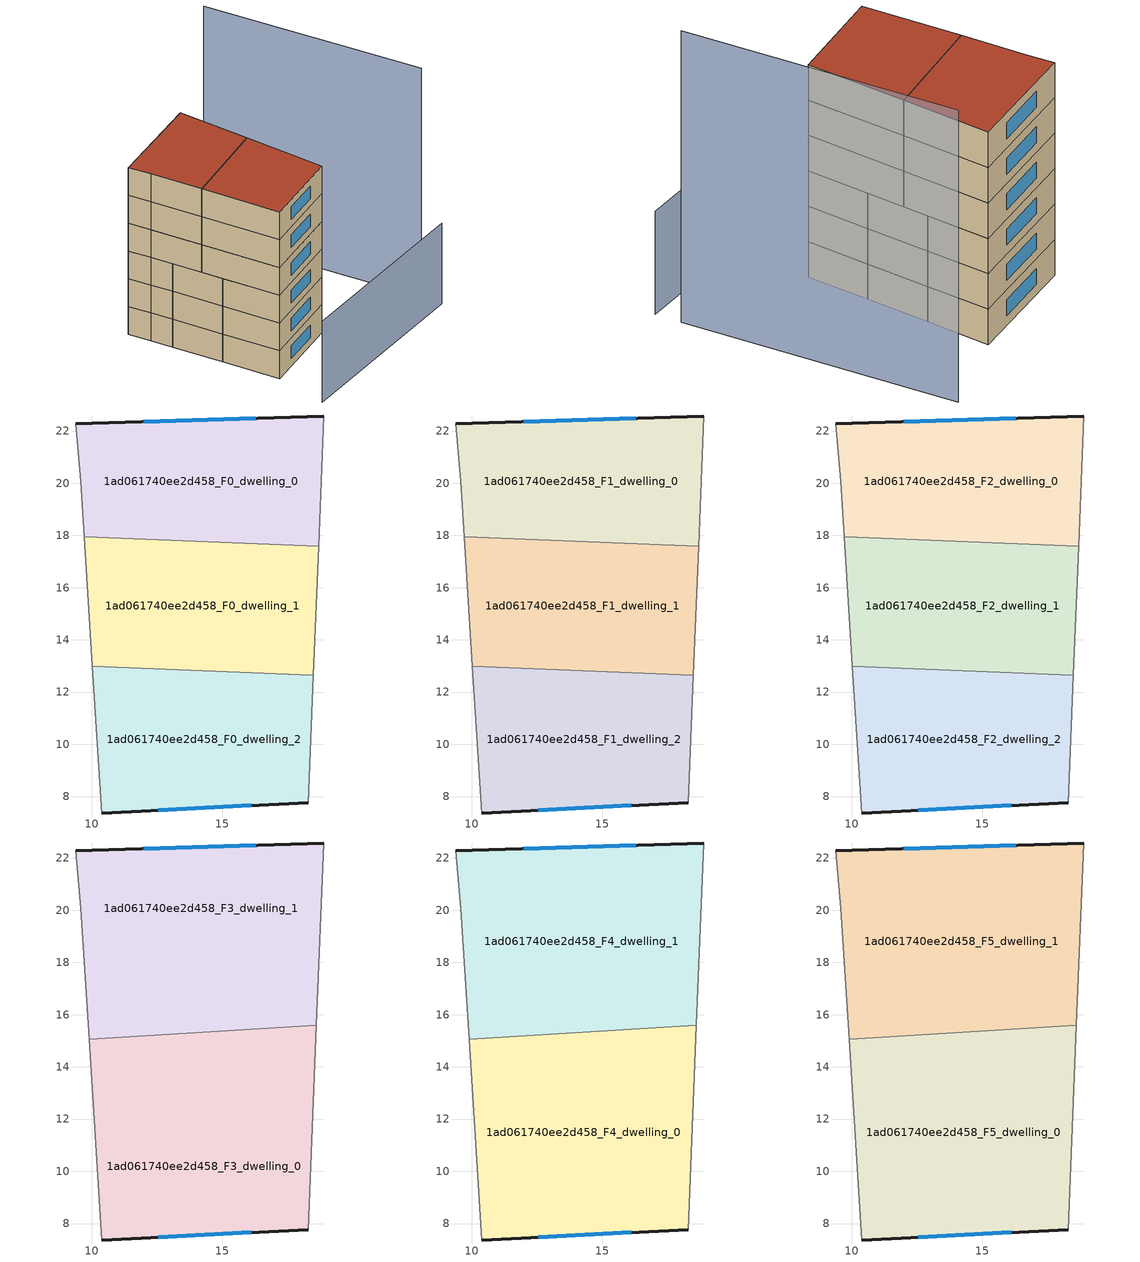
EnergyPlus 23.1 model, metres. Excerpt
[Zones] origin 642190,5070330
1ad061740ee2d458_F0_dwelling_0
 floor ground (EU_floor_Construction): 18.9,22.58 18.69,17.58 9.72,17.94 9.59,20.08 9.39,22.28 z0
 wall outside (EU_wall_Construction): 18.9,22.58 9.39,22.28 z0:3
 wall adiabatic (EU_wall_Construction): 18.69,17.58 18.9,22.58 / 9.39,22.28 9.59,20.08 9.72,17.94 z0:3
 wall to 1ad061740ee2d458_F0_dwelling_1 (EU_wall_Construction): 9.72,17.94 18.69,17.58 z0:3
 window (EU_Window_Construction): 16.28,22.49 12.01,22.36 z0.83:2.17
1ad061740ee2d458_F0_dwelling_1
 floor ground (EU_floor_Construction): 18.69,17.58 18.49,12.65 10.03,13 9.72,17.94 z0
 wall adiabatic (EU_wall_Construction): 18.49,12.65 18.69,17.58 / 9.72,17.94 10.03,13 z0:3
 wall to 1ad061740ee2d458_F0_dwelling_2 (EU_wall_Construction): 10.03,13 18.49,12.65 z0:3
1ad061740ee2d458_F0_dwelling_2
 floor ground (EU_floor_Construction): 18.49,12.65 18.29,7.77 10.39,7.37 10.03,13 z0
 wall outside (EU_wall_Construction): 10.39,7.37 18.29,7.77 z0:3
 wall adiabatic (EU_wall_Construction): 18.29,7.77 18.49,12.65 / 10.03,13 10.39,7.37 z0:3
 window (EU_Window_Construction): 12.56,7.48 16.12,7.66 z0.83:2.17
1ad061740ee2d458_F1_dwelling_0
 floor to 1ad061740ee2d458_F0_dwelling_0 (EU_floor_Construction): 18.9,22.58 18.69,17.58 9.72,17.94 9.59,20.08 9.39,22.28 z3
 wall outside (EU_wall_Construction): 18.9,22.58 9.39,22.28 z3:6
 wall adiabatic (EU_wall_Construction): 18.69,17.58 18.9,22.58 / 9.39,22.28 9.59,20.08 9.72,17.94 z3:6
 wall to 1ad061740ee2d458_F1_dwelling_1 (EU_wall_Construction): 9.72,17.94 18.69,17.58 z3:6
 window (EU_Window_Construction): 16.28,22.49 12.01,22.36 z3.83:5.17
1ad061740ee2d458_F1_dwelling_1
 floor to 1ad061740ee2d458_F0_dwelling_1 (EU_floor_Construction): 18.69,17.58 18.49,12.65 10.03,13 9.72,17.94 z3
 wall adiabatic (EU_wall_Construction): 18.49,12.65 18.69,17.58 / 9.72,17.94 10.03,13 z3:6
 wall to 1ad061740ee2d458_F1_dwelling_2 (EU_wall_Construction): 10.03,13 18.49,12.65 z3:6
1ad061740ee2d458_F1_dwelling_2
 floor to 1ad061740ee2d458_F0_dwelling_2 (EU_floor_Construction): 18.49,12.65 18.29,7.77 10.39,7.37 10.03,13 z3
 wall outside (EU_wall_Construction): 10.39,7.37 18.29,7.77 z3:6
 wall adiabatic (EU_wall_Construction): 18.29,7.77 18.49,12.65 / 10.03,13 10.39,7.37 z3:6
 window (EU_Window_Construction): 12.56,7.48 16.12,7.66 z3.83:5.17
1ad061740ee2d458_F2_dwelling_0
 floor to 1ad061740ee2d458_F1_dwelling_0 (EU_floor_Construction): 18.9,22.58 18.69,17.58 9.72,17.94 9.59,20.08 9.39,22.28 z6
 wall outside (EU_wall_Construction): 18.9,22.58 9.39,22.28 z6:9
 wall adiabatic (EU_wall_Construction): 18.69,17.58 18.9,22.58 / 9.39,22.28 9.59,20.08 9.72,17.94 z6:9
 wall to 1ad061740ee2d458_F2_dwelling_1 (EU_wall_Construction): 9.72,17.94 18.69,17.58 z6:9
 window (EU_Window_Construction): 16.28,22.49 12.01,22.36 z6.83:8.17
1ad061740ee2d458_F2_dwelling_1
 floor to 1ad061740ee2d458_F1_dwelling_1 (EU_floor_Construction): 18.69,17.58 18.49,12.65 10.03,13 9.72,17.94 z6
 wall adiabatic (EU_wall_Construction): 18.49,12.65 18.69,17.58 / 9.72,17.94 10.03,13 z6:9
 wall to 1ad061740ee2d458_F2_dwelling_2 (EU_wall_Construction): 10.03,13 18.49,12.65 z6:9
1ad061740ee2d458_F2_dwelling_2
 floor to 1ad061740ee2d458_F1_dwelling_2 (EU_floor_Construction): 18.49,12.65 18.29,7.77 10.39,7.37 10.03,13 z6
 wall outside (EU_wall_Construction): 10.39,7.37 18.29,7.77 z6:9
 wall adiabatic (EU_wall_Construction): 18.29,7.77 18.49,12.65 / 10.03,13 10.39,7.37 z6:9
 window (EU_Window_Construction): 12.56,7.48 16.12,7.66 z6.83:8.17
1ad061740ee2d458_F3_dwelling_0
 floor to 1ad061740ee2d458_F2_dwelling_1 (EU_floor_Construction): 18.61,15.6 18.49,12.65 10.03,13 9.9,15.06 z9
 floor to 1ad061740ee2d458_F2_dwelling_2 (EU_floor_Construction): 18.49,12.65 18.29,7.77 10.39,7.37 10.03,13 z9
 wall outside (EU_wall_Construction): 10.39,7.37 18.29,7.77 z9:12
 wall adiabatic (EU_wall_Construction): 18.29,7.77 18.61,15.6 / 9.9,15.06 10.39,7.37 z9:12
 wall to 1ad061740ee2d458_F3_dwelling_1 (EU_wall_Construction): 18.61,15.6 9.9,15.06 z9:12
 window (EU_Window_Construction): 12.56,7.48 16.12,7.66 z9.83:11.17
1ad061740ee2d458_F3_dwelling_1
 floor to 1ad061740ee2d458_F2_dwelling_0 (EU_floor_Construction): 18.9,22.58 18.69,17.58 9.72,17.94 9.59,20.08 9.39,22.28 z9
 floor to 1ad061740ee2d458_F2_dwelling_1 (EU_floor_Construction): 18.69,17.58 18.61,15.6 9.9,15.06 9.72,17.94 z9
 wall outside (EU_wall_Construction): 18.9,22.58 9.39,22.28 z9:12
 wall adiabatic (EU_wall_Construction): 9.39,22.28 9.59,20.08 9.9,15.06 / 18.61,15.6 18.9,22.58 z9:12
 window (EU_Window_Construction): 16.28,22.49 12.01,22.36 z9.83:11.17
1ad061740ee2d458_F4_dwelling_0
 floor to 1ad061740ee2d458_F3_dwelling_0 (EU_floor_Construction): 18.61,15.6 18.29,7.77 10.39,7.37 9.9,15.06 z12
 wall outside (EU_wall_Construction): 10.39,7.37 18.29,7.77 z12:15
 wall adiabatic (EU_wall_Construction): 18.29,7.77 18.61,15.6 / 9.9,15.06 10.39,7.37 z12:15
 wall to 1ad061740ee2d458_F4_dwelling_1 (EU_wall_Construction): 18.61,15.6 9.9,15.06 z12:15
 window (EU_Window_Construction): 12.56,7.48 16.12,7.66 z12.83:14.17
1ad061740ee2d458_F4_dwelling_1
 floor to 1ad061740ee2d458_F3_dwelling_1 (EU_floor_Construction): 18.9,22.58 18.61,15.6 9.9,15.06 9.59,20.08 9.39,22.28 z12
 wall outside (EU_wall_Construction): 18.9,22.58 9.39,22.28 z12:15
 wall adiabatic (EU_wall_Construction): 9.39,22.28 9.59,20.08 9.9,15.06 / 18.61,15.6 18.9,22.58 z12:15
 window (EU_Window_Construction): 16.28,22.49 12.01,22.36 z12.83:14.17
1ad061740ee2d458_F5_dwelling_0
 floor to 1ad061740ee2d458_F4_dwelling_0 (EU_floor_Construction): 18.61,15.6 18.29,7.77 10.39,7.37 9.9,15.06 z15
 wall outside (EU_wall_Construction): 10.39,7.37 18.29,7.77 z15:18
 wall adiabatic (EU_wall_Construction): 18.29,7.77 18.61,15.6 / 9.9,15.06 10.39,7.37 z15:18
 wall to 1ad061740ee2d458_F5_dwelling_1 (EU_wall_Construction): 18.61,15.6 9.9,15.06 z15:18
 window (EU_Window_Construction): 12.56,7.48 16.12,7.66 z15.83:17.17
 roof outside (EU_roof_Construction): 18.29,7.77 18.61,15.6 9.9,15.06 10.39,7.37 z18
1ad061740ee2d458_F5_dwelling_1
 floor to 1ad061740ee2d458_F4_dwelling_1 (EU_floor_Construction): 18.9,22.58 18.61,15.6 9.9,15.06 9.59,20.08 9.39,22.28 z15
 wall outside (EU_wall_Construction): 18.9,22.58 9.39,22.28 z15:18
 wall adiabatic (EU_wall_Construction): 9.39,22.28 9.59,20.08 9.9,15.06 / 18.61,15.6 18.9,22.58 z15:18
 window (EU_Window_Construction): 16.28,22.49 12.01,22.36 z15.83:17.17
 roof outside (EU_roof_Construction): 18.61,15.6 18.9,22.58 9.39,22.28 9.59,20.08 9.9,15.06 z18
shading: 9.27,2.32 27.48,0.91 z0:8.7; 27.42,2.97 25.83,24.29 z0:24.7
[Building]
EU S2 Campaign: North Axis=0; Terrain=City; Solar Distribution=FullExterior
[Site:Location]
Lyon-Bron: Latitude=45.75; Longitude=5; Time Zone=1; Elevation=198
[SizingPeriod:WeatherFileDays]
AnnualSizingPeriod: Begin Month=1; Begin Day of Month=1; End Month=12; End Day of Month=31; Day of Week for Start Day=Monday; Use Weather File Daylight Saving Period=No; Use Weather File Rain and Snow Indicators=No
[MATERIAL]
EU_InternalMass_Material: Roughness=MediumRough; Thickness=0.1; Conductivity=1; Density=1800; Specific Heat=900; Thermal Absorptance=0.9; Solar Absorptance=0.7; Visible Absorptance=0.7
[MATERIAL:NOMASS] Roughness=MediumRough; Thermal Absorptance=0.9; Solar Absorptance=0.7; Visible Absorptance=0.7
Name | Thermal Resistance
EU_wall_NoMass | 0.87146
EU_roof_NoMass | 0.842276
EU_floor_NoMass | 0.496999
[WINDOWMATERIAL:SIMPLEGLAZINGSYSTEM]
EU_Window_SimpleGlazing: UFactor=2.2525; Solar Heat Gain Coefficient=0.76; Visible Transmittance=0.76
[CONSTRUCTION]
EU_wall_Construction: EU_wall_NoMass
EU_roof_Construction: EU_roof_NoMass
EU_floor_Construction: EU_floor_NoMass
EU_Window_Construction: EU_Window_SimpleGlazing
EU_InternalMass_Construction: EU_InternalMass_Material
[ZONE] Type=1; Multiplier=1; Ceiling Height=autocalculate; Floor Area=autocalculate; Part of Total Floor Area=Yes
Name | Volume
1ad061740ee2d458_F0_dwelling_0 | 129.051
1ad061740ee2d458_F1_dwelling_0; 1ad061740ee2d458_F2_dwelling_0 | 129.052
1ad061740ee2d458_F3_dwelling_0 | 193.586
1ad061740ee2d458_F4_dwelling_0; 1ad061740ee2d458_F5_dwelling_0 | 193.602
1ad061740ee2d458_F0_dwelling_1; 1ad061740ee2d458_F1_dwelling_1; 1ad061740ee2d458_F2_dwelling_1 | 129.057
1ad061740ee2d458_F3_dwelling_1 | 193.58
1ad061740ee2d458_F4_dwelling_1; 1ad061740ee2d458_F5_dwelling_1 | 193.594
1ad061740ee2d458_F0_dwelling_2 | 129.056
1ad061740ee2d458_F1_dwelling_2; 1ad061740ee2d458_F2_dwelling_2 | 129.058
[INTERNALMASS] Construction=EU_InternalMass_Construction
Name | Zone or ZoneList | Surface Area
1ad061740ee2d458_F0_dwelling_0_EU_InternalMass | 1ad061740ee2d458_F0_dwelling_0 | 43.0171
1ad061740ee2d458_F0_dwelling_1_EU_InternalMass | 1ad061740ee2d458_F0_dwelling_1 | 43.0191
1ad061740ee2d458_F0_dwelling_2_EU_InternalMass | 1ad061740ee2d458_F0_dwelling_2 | 43.0191
1ad061740ee2d458_F1_dwelling_0_EU_InternalMass | 1ad061740ee2d458_F1_dwelling_0 | 43.0171
1ad061740ee2d458_F1_dwelling_1_EU_InternalMass | 1ad061740ee2d458_F1_dwelling_1 | 43.0191
1ad061740ee2d458_F1_dwelling_2_EU_InternalMass | 1ad061740ee2d458_F1_dwelling_2 | 43.0191
1ad061740ee2d458_F2_dwelling_0_EU_InternalMass | 1ad061740ee2d458_F2_dwelling_0 | 43.0171
1ad061740ee2d458_F2_dwelling_1_EU_InternalMass | 1ad061740ee2d458_F2_dwelling_1 | 43.0191
1ad061740ee2d458_F2_dwelling_2_EU_InternalMass | 1ad061740ee2d458_F2_dwelling_2 | 43.0191
1ad061740ee2d458_F3_dwelling_0_EU_InternalMass | 1ad061740ee2d458_F3_dwelling_0 | 64.5338
1ad061740ee2d458_F3_dwelling_1_EU_InternalMass | 1ad061740ee2d458_F3_dwelling_1 | 64.5309
1ad061740ee2d458_F4_dwelling_0_EU_InternalMass | 1ad061740ee2d458_F4_dwelling_0 | 64.5338
1ad061740ee2d458_F4_dwelling_1_EU_InternalMass | 1ad061740ee2d458_F4_dwelling_1 | 64.5309
1ad061740ee2d458_F5_dwelling_0_EU_InternalMass | 1ad061740ee2d458_F5_dwelling_0 | 64.5338
1ad061740ee2d458_F5_dwelling_1_EU_InternalMass | 1ad061740ee2d458_F5_dwelling_1 | 64.5309
[OTHEREQUIPMENT] Fuel Type=Electricity; Design Level Calculation Method=Watts/Area; Power per Zone Floor Area=1; Fraction Latent=0; Fraction Radiant=0; Fraction Lost=0; Carbon Dioxide Generation Rate=0; EndUse Subcategory=EU_Step8_InternalGains
Name | Zone or ZoneList or Space or SpaceList | Schedule
EU_Step8_InternalGain_1ad061740ee2d458_F0_dwelling_0_f000 | 1ad061740ee2d458_F0_dwelling_0 | EU_Step8_GainSchedule_1ad061740ee2d458_F0_dwelling_0_f000
EU_Step8_InternalGain_1ad061740ee2d458_F0_dwelling_1_f000 | 1ad061740ee2d458_F0_dwelling_1 | EU_Step8_GainSchedule_1ad061740ee2d458_F0_dwelling_1_f000
EU_Step8_InternalGain_1ad061740ee2d458_F0_dwelling_2_f000 | 1ad061740ee2d458_F0_dwelling_2 | EU_Step8_GainSchedule_1ad061740ee2d458_F0_dwelling_2_f000
EU_Step8_InternalGain_1ad061740ee2d458_F1_dwelling_0_f000 | 1ad061740ee2d458_F1_dwelling_0 | EU_Step8_GainSchedule_1ad061740ee2d458_F1_dwelling_0_f000
EU_Step8_InternalGain_1ad061740ee2d458_F1_dwelling_1_f000 | 1ad061740ee2d458_F1_dwelling_1 | EU_Step8_GainSchedule_1ad061740ee2d458_F1_dwelling_1_f000
EU_Step8_InternalGain_1ad061740ee2d458_F1_dwelling_2_f000 | 1ad061740ee2d458_F1_dwelling_2 | EU_Step8_GainSchedule_1ad061740ee2d458_F1_dwelling_2_f000
EU_Step8_InternalGain_1ad061740ee2d458_F2_dwelling_0_f000 | 1ad061740ee2d458_F2_dwelling_0 | EU_Step8_GainSchedule_1ad061740ee2d458_F2_dwelling_0_f000
EU_Step8_InternalGain_1ad061740ee2d458_F2_dwelling_1_f000 | 1ad061740ee2d458_F2_dwelling_1 | EU_Step8_GainSchedule_1ad061740ee2d458_F2_dwelling_1_f000
EU_Step8_InternalGain_1ad061740ee2d458_F2_dwelling_2_f000 | 1ad061740ee2d458_F2_dwelling_2 | EU_Step8_GainSchedule_1ad061740ee2d458_F2_dwelling_2_f000
EU_Step8_InternalGain_1ad061740ee2d458_F3_dwelling_0_f000 | 1ad061740ee2d458_F3_dwelling_0 | EU_Step8_GainSchedule_1ad061740ee2d458_F3_dwelling_0_f000
EU_Step8_InternalGain_1ad061740ee2d458_F3_dwelling_1_f000 | 1ad061740ee2d458_F3_dwelling_1 | EU_Step8_GainSchedule_1ad061740ee2d458_F3_dwelling_1_f000
EU_Step8_InternalGain_1ad061740ee2d458_F4_dwelling_0_f000 | 1ad061740ee2d458_F4_dwelling_0 | EU_Step8_GainSchedule_1ad061740ee2d458_F4_dwelling_0_f000
EU_Step8_InternalGain_1ad061740ee2d458_F4_dwelling_1_f000 | 1ad061740ee2d458_F4_dwelling_1 | EU_Step8_GainSchedule_1ad061740ee2d458_F4_dwelling_1_f000
EU_Step8_InternalGain_1ad061740ee2d458_F5_dwelling_0_f000 | 1ad061740ee2d458_F5_dwelling_0 | EU_Step8_GainSchedule_1ad061740ee2d458_F5_dwelling_0_f000
EU_Step8_InternalGain_1ad061740ee2d458_F5_dwelling_1_f000 | 1ad061740ee2d458_F5_dwelling_1 | EU_Step8_GainSchedule_1ad061740ee2d458_F5_dwelling_1_f000
[ZONEVENTILATION:DESIGNFLOWRATE] Schedule=EU_AlwaysOn; Design Flow Rate Calculation Method=AirChanges/Hour; Air Changes per Hour=0.425; Ventilation Type=Natural; Fan Pressure Rise=0; Fan Total Efficiency=1; Constant Term Coefficient=1; Temperature Term Coefficient=0; Velocity Term Coefficient=0; Velocity Squared Term Coefficient=0; Minimum Indoor Temperature=-100; Maximum Indoor Temperature=100; Delta Temperature=-100; Minimum Outdoor Temperature=-100; Maximum Outdoor Temperature=100; Maximum Wind Speed=40
Name | Zone or ZoneList or Space or SpaceList
EU_ConstantAir_1ad061740ee2d458_F0_dwelling_0 | 1ad061740ee2d458_F0_dwelling_0
EU_ConstantAir_1ad061740ee2d458_F0_dwelling_1 | 1ad061740ee2d458_F0_dwelling_1
EU_ConstantAir_1ad061740ee2d458_F0_dwelling_2 | 1ad061740ee2d458_F0_dwelling_2
EU_ConstantAir_1ad061740ee2d458_F1_dwelling_0 | 1ad061740ee2d458_F1_dwelling_0
EU_ConstantAir_1ad061740ee2d458_F1_dwelling_1 | 1ad061740ee2d458_F1_dwelling_1
EU_ConstantAir_1ad061740ee2d458_F1_dwelling_2 | 1ad061740ee2d458_F1_dwelling_2
EU_ConstantAir_1ad061740ee2d458_F2_dwelling_0 | 1ad061740ee2d458_F2_dwelling_0
EU_ConstantAir_1ad061740ee2d458_F2_dwelling_1 | 1ad061740ee2d458_F2_dwelling_1
EU_ConstantAir_1ad061740ee2d458_F2_dwelling_2 | 1ad061740ee2d458_F2_dwelling_2
EU_ConstantAir_1ad061740ee2d458_F3_dwelling_0 | 1ad061740ee2d458_F3_dwelling_0
EU_ConstantAir_1ad061740ee2d458_F3_dwelling_1 | 1ad061740ee2d458_F3_dwelling_1
EU_ConstantAir_1ad061740ee2d458_F4_dwelling_0 | 1ad061740ee2d458_F4_dwelling_0
EU_ConstantAir_1ad061740ee2d458_F4_dwelling_1 | 1ad061740ee2d458_F4_dwelling_1
EU_ConstantAir_1ad061740ee2d458_F5_dwelling_0 | 1ad061740ee2d458_F5_dwelling_0
EU_ConstantAir_1ad061740ee2d458_F5_dwelling_1 | 1ad061740ee2d458_F5_dwelling_1
[HVACTEMPLATE:THERMOSTAT] Constant Heating Setpoint=20; Constant Cooling Setpoint=50
EU_HeatOnly_1ad061740ee2d458_F0_dwelling_0; EU_HeatOnly_1ad061740ee2d458_F0_dwelling_1; EU_HeatOnly_1ad061740ee2d458_F0_dwelling_2; EU_HeatOnly_1ad061740ee2d458_F1_dwelling_0; EU_HeatOnly_1ad061740ee2d458_F1_dwelling_1; EU_HeatOnly_1ad061740ee2d458_F1_dwelling_2; EU_HeatOnly_1ad061740ee2d458_F2_dwelling_0; EU_HeatOnly_1ad061740ee2d458_F2_dwelling_1; EU_HeatOnly_1ad061740ee2d458_F2_dwelling_2; EU_HeatOnly_1ad061740ee2d458_F3_dwelling_0; EU_HeatOnly_1ad061740ee2d458_F3_dwelling_1; EU_HeatOnly_1ad061740ee2d458_F4_dwelling_0; EU_HeatOnly_1ad061740ee2d458_F4_dwelling_1; EU_HeatOnly_1ad061740ee2d458_F5_dwelling_0; EU_HeatOnly_1ad061740ee2d458_F5_dwelling_1
[HVACTEMPLATE:ZONE:IDEALLOADSAIRSYSTEM] System Availability Schedule=EU_AlwaysOn; Maximum Heating Supply Air Temperature=50; Minimum Cooling Supply Air Temperature=13; Maximum Heating Supply Air Humidity Ratio=0.0156; Minimum Cooling Supply Air Humidity Ratio=0.0077; Heating Limit=NoLimit; Cooling Limit=NoLimit; Heating Availability Schedule=EU_AlwaysOn; Cooling Availability Schedule=EU_CoolingOff; Dehumidification Control Type=ConstantSensibleHeatRatio; Cooling Sensible Heat Ratio=0.7; Dehumidification Setpoint=60; Humidification Control Type=None; Humidification Setpoint=30; Outdoor Air Method=None; Outdoor Air Flow Rate per Person=0.00944; Outdoor Air Flow Rate per Zone Floor Area=0; Outdoor Air Flow Rate per Zone=0; Demand Controlled Ventilation Type=None; Outdoor Air Economizer Type=NoEconomizer; Heat Recovery Type=None; Sensible Heat Recovery Effectiveness=0.7; Latent Heat Recovery Effectiveness=0.65
Name | Template Thermostat
1ad061740ee2d458_F0_dwelling_0 | EU_HeatOnly_1ad061740ee2d458_F0_dwelling_0
1ad061740ee2d458_F0_dwelling_1 | EU_HeatOnly_1ad061740ee2d458_F0_dwelling_1
1ad061740ee2d458_F0_dwelling_2 | EU_HeatOnly_1ad061740ee2d458_F0_dwelling_2
1ad061740ee2d458_F1_dwelling_0 | EU_HeatOnly_1ad061740ee2d458_F1_dwelling_0
1ad061740ee2d458_F1_dwelling_1 | EU_HeatOnly_1ad061740ee2d458_F1_dwelling_1
1ad061740ee2d458_F1_dwelling_2 | EU_HeatOnly_1ad061740ee2d458_F1_dwelling_2
1ad061740ee2d458_F2_dwelling_0 | EU_HeatOnly_1ad061740ee2d458_F2_dwelling_0
1ad061740ee2d458_F2_dwelling_1 | EU_HeatOnly_1ad061740ee2d458_F2_dwelling_1
1ad061740ee2d458_F2_dwelling_2 | EU_HeatOnly_1ad061740ee2d458_F2_dwelling_2
1ad061740ee2d458_F3_dwelling_0 | EU_HeatOnly_1ad061740ee2d458_F3_dwelling_0
1ad061740ee2d458_F3_dwelling_1 | EU_HeatOnly_1ad061740ee2d458_F3_dwelling_1
1ad061740ee2d458_F4_dwelling_0 | EU_HeatOnly_1ad061740ee2d458_F4_dwelling_0
1ad061740ee2d458_F4_dwelling_1 | EU_HeatOnly_1ad061740ee2d458_F4_dwelling_1
1ad061740ee2d458_F5_dwelling_0 | EU_HeatOnly_1ad061740ee2d458_F5_dwelling_0
1ad061740ee2d458_F5_dwelling_1 | EU_HeatOnly_1ad061740ee2d458_F5_dwelling_1
[SIZING:ZONE] Zone Cooling Design Supply Air Temperature Input Method=SupplyAirTemperature; Zone Cooling Design Supply Air Temperature=13; Zone Heating Design Supply Air Temperature Input Method=SupplyAirTemperature; Zone Heating Design Supply Air Temperature=50; Zone Cooling Design Supply Air Humidity Ratio=0.008; Zone Heating Design Supply Air Humidity Ratio=0.008; Cooling Design Air Flow Method=DesignDay; Cooling Design Air Flow Rate=0; Cooling Minimum Air Flow per Zone Floor Area=0.000762; Cooling Minimum Air Flow=0; Cooling Minimum Air Flow Fraction=0.2; Heating Design Air Flow Method=DesignDay; Heating Design Air Flow Rate=0; Heating Maximum Air Flow per Zone Floor Area=0.002032; Heating Maximum Air Flow=0.141576; Heating Maximum Air Flow Fraction=0.3; Account for Dedicated Outdoor Air System=No; Dedicated Outdoor Air System Control Strategy=NeutralSupplyAir; Dedicated Outdoor Air Low Setpoint Temperature for Design=autosize; Dedicated Outdoor Air High Setpoint Temperature for Design=autosize; Zone Load Sizing Method=Sensible Load Only No Latent Load; Zone Latent Cooling Design Supply Air Humidity Ratio Input Method=HumidityRatioDifference; Zone Cooling Design Supply Air Humidity Ratio Difference=0.005; Zone Latent Heating Design Supply Air Humidity Ratio Input Method=HumidityRatioDifference; Zone Humidification Design Supply Air Humidity Ratio Difference=0.005
1ad061740ee2d458_F0_dwelling_0; 1ad061740ee2d458_F0_dwelling_1; 1ad061740ee2d458_F0_dwelling_2; 1ad061740ee2d458_F1_dwelling_0; 1ad061740ee2d458_F1_dwelling_1; 1ad061740ee2d458_F1_dwelling_2; 1ad061740ee2d458_F2_dwelling_0; 1ad061740ee2d458_F2_dwelling_1; 1ad061740ee2d458_F2_dwelling_2; 1ad061740ee2d458_F3_dwelling_0; 1ad061740ee2d458_F3_dwelling_1; 1ad061740ee2d458_F4_dwelling_0; 1ad061740ee2d458_F4_dwelling_1; 1ad061740ee2d458_F5_dwelling_0; 1ad061740ee2d458_F5_dwelling_1
[SCHEDULE:CONSTANT]
Name | Hourly Value
EU_AlwaysOn | 1
EU_CoolingOff | 0
[SCHEDULE:FILE] Column Number=1; Rows to Skip at Top=0; Number of Hours of Data=8760; Column Separator=Comma; Interpolate to Timestep=No; Minutes per Item=60; Adjust Schedule for Daylight Savings=Yes
Name | File
EU_Step8_GainSchedule_1ad061740ee2d458_F0_dwelling_0_f000 | ../../schedules/1ad061740ee2d458/1ad061740ee2d458_F0_dwelling_0_f000_gain.csv
EU_Step8_GainSchedule_1ad061740ee2d458_F0_dwelling_1_f000 | ../../schedules/1ad061740ee2d458/1ad061740ee2d458_F0_dwelling_1_f000_gain.csv
EU_Step8_GainSchedule_1ad061740ee2d458_F0_dwelling_2_f000 | ../../schedules/1ad061740ee2d458/1ad061740ee2d458_F0_dwelling_2_f000_gain.csv
EU_Step8_GainSchedule_1ad061740ee2d458_F1_dwelling_0_f000 | ../../schedules/1ad061740ee2d458/1ad061740ee2d458_F1_dwelling_0_f000_gain.csv
EU_Step8_GainSchedule_1ad061740ee2d458_F1_dwelling_1_f000 | ../../schedules/1ad061740ee2d458/1ad061740ee2d458_F1_dwelling_1_f000_gain.csv
EU_Step8_GainSchedule_1ad061740ee2d458_F1_dwelling_2_f000 | ../../schedules/1ad061740ee2d458/1ad061740ee2d458_F1_dwelling_2_f000_gain.csv
EU_Step8_GainSchedule_1ad061740ee2d458_F2_dwelling_0_f000 | ../../schedules/1ad061740ee2d458/1ad061740ee2d458_F2_dwelling_0_f000_gain.csv
EU_Step8_GainSchedule_1ad061740ee2d458_F2_dwelling_1_f000 | ../../schedules/1ad061740ee2d458/1ad061740ee2d458_F2_dwelling_1_f000_gain.csv
EU_Step8_GainSchedule_1ad061740ee2d458_F2_dwelling_2_f000 | ../../schedules/1ad061740ee2d458/1ad061740ee2d458_F2_dwelling_2_f000_gain.csv
EU_Step8_GainSchedule_1ad061740ee2d458_F3_dwelling_0_f000 | ../../schedules/1ad061740ee2d458/1ad061740ee2d458_F3_dwelling_0_f000_gain.csv
EU_Step8_GainSchedule_1ad061740ee2d458_F3_dwelling_1_f000 | ../../schedules/1ad061740ee2d458/1ad061740ee2d458_F3_dwelling_1_f000_gain.csv
EU_Step8_GainSchedule_1ad061740ee2d458_F4_dwelling_0_f000 | ../../schedules/1ad061740ee2d458/1ad061740ee2d458_F4_dwelling_0_f000_gain.csv
EU_Step8_GainSchedule_1ad061740ee2d458_F4_dwelling_1_f000 | ../../schedules/1ad061740ee2d458/1ad061740ee2d458_F4_dwelling_1_f000_gain.csv
EU_Step8_GainSchedule_1ad061740ee2d458_F5_dwelling_0_f000 | ../../schedules/1ad061740ee2d458/1ad061740ee2d458_F5_dwelling_0_f000_gain.csv
EU_Step8_GainSchedule_1ad061740ee2d458_F5_dwelling_1_f000 | ../../schedules/1ad061740ee2d458/1ad061740ee2d458_F5_dwelling_1_f000_gain.csv
